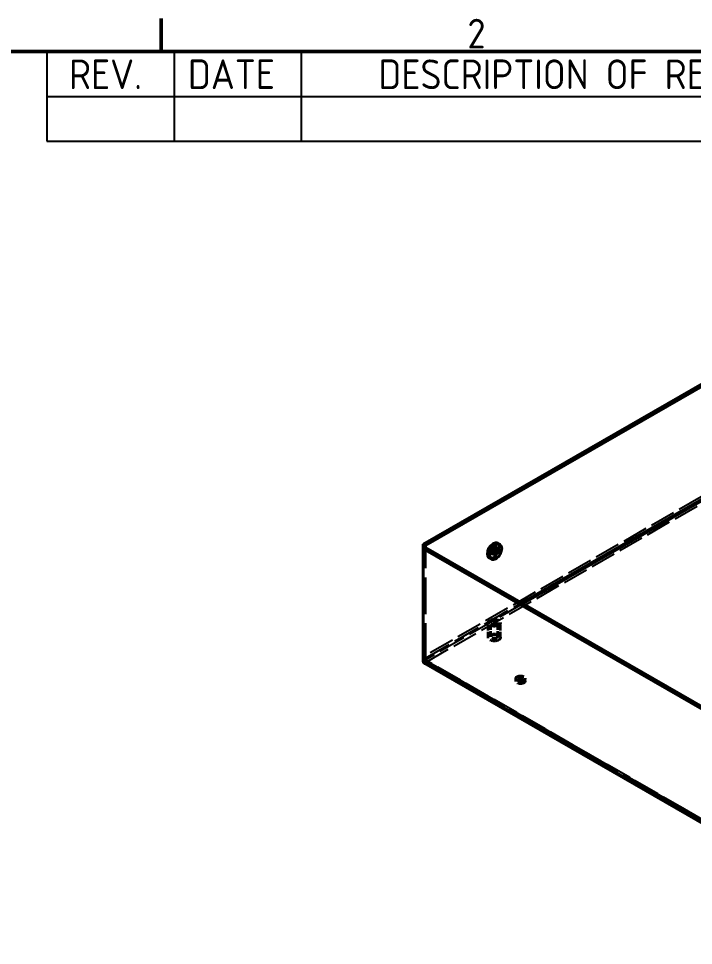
# Model space of a CAD drawing. Header units: millimetres. Extents: x 0 to 1188, y 0 to 840.
# Drawn here: x 857.3 to 1016.6, y 609.1 to 827.8 of the extents above; entities that cross this region are included whole.
import ezdxf

# ---------------------------------------------------------------- set-up
doc = ezdxf.new("R2010")
doc.units = ezdxf.units.MM
doc.header["$LTSCALE"] = 2
doc.linetypes.add('DASHED', pattern=[0.2067, 0.1654, -0.0413])
doc.layers.get('0').update_dxf_attribs({"color": 3, "lineweight": 25})
for name, color, linetype, lineweight in [('가려진 것(ISO)', 2, 'DASHED', 35), ('가려진 좁은 것(ISO)', 2, 'DASHED', 25), ('가시적인 것(ISO)', 3, 'Continuous', 40), ('가시적인 좁은 것(ISO)', 3, 'Continuous', 35), ('경계(ISO)', 7, 'Continuous', 50), ('기호(ISO)', 5, 'Continuous', 25)]:
    doc.layers.add(name, color=color, linetype=linetype, lineweight=lineweight)
doc.styles.add('문자 텍스트_PSTEK_POSCO', font='isocp.shx')

# ---------------------------------------------------------------- blocks, each defined once
blk = doc.blocks.new('경계 Default Border')
at = {"layer": '경계(ISO)'}
blk.add_line((445.5, 410), (445.5, 413.9), dxfattribs=at)
at = {"layer": '경계(ISO)', "flags": 128}
blk.add_lwpolyline([(10, 10), (10, 410), (584, 410), (584, 10), (10, 10)], dxfattribs=at)
at = {"layer": '경계(ISO)', "color": 2, "insert": (481.61, 410.37), "char_height": 3.5, "attachment_point": 7, "style": '문자 텍스트_PSTEK_POSCO'}
blk.add_mtext('2', dxfattribs=at)

msp = doc.modelspace()

# ---------------------------------------------------------------- linework, layer by layer
at = {"layer": '가려진 것(ISO)', "ltscale": 26.20545}
msp.add_line((953.32, 676.44), (953.32, 703.01), dxfattribs=at)
at = {"layer": '가려진 것(ISO)', "ltscale": 0.714161}
for p, q in [((969.946, 703.245), (969.416, 703.55)), ((969.79, 702.972), (970.32, 702.667)), ((968.824, 701.295), (968.293, 701.6)), ((968.981, 701.567), (969.511, 701.262)), ((953.298, 676.451), (953.298, 675.838)), ((953.497, 675.724), (953.497, 676.337)), ((974.624, 671.461), (974.624, 672.074)), ((976.874, 671.461), (976.874, 672.074))]:
    msp.add_line(p, q, dxfattribs=at)
at = {"layer": '가려진 것(ISO)', "ltscale": 4.04738}
for p, q in [((968.087, 681.745), (968.087, 685.22)), ((971.037, 681.745), (971.037, 685.22))]:
    msp.add_line(p, q, dxfattribs=at)
at = {"layer": '가려진 것(ISO)', "ltscale": 3.809293}
for p, q in [((968.751, 681.949), (968.751, 685.22)), ((970.372, 681.949), (970.372, 685.22))]:
    msp.add_line(p, q, dxfattribs=at)
at = {"layer": '가려진 것(ISO)', "ltscale": 0.266872}
for p, q in [((953.497, 676.566), (953.298, 676.451)), ((953.298, 676.451), (953.497, 676.337)), ((953.298, 675.838), (953.497, 675.952)), ((953.497, 675.724), (953.298, 675.838))]:
    msp.add_line(p, q, dxfattribs=at)
at = {"layer": '가려진 것(ISO)', "ltscale": 25.337482}
msp.add_line((1034.844, 629.408), (953.372, 676.325), dxfattribs=at)
at = {"layer": '가려진 것(ISO)', "ltscale": 0.265841}
msp.add_line((953.497, 676.566), (953.497, 676.337), dxfattribs=at)
at = {"layer": '가려진 것(ISO)', "ltscale": 6.731654}
for centre, major_axis, ratio in [((968.855, 702.575), (-0.561, -0.975), 0.5780931), ((969.385, 702.27), (-0.561, -0.975), 0.5780931), ((975.749, 672.074), (-1.125, 0), 0.5758617), ((975.749, 671.461), (-1.125, 0), 0.5758617)]:
    msp.add_ellipse(centre, major_axis=major_axis, ratio=ratio, dxfattribs=at)
at = {"layer": '가려진 것(ISO)', "ltscale": 5.983681}
msp.add_ellipse((969.385, 702.27), major_axis=(0.998, 1.733), ratio=0.5780931, start_param=3.1415927, end_param=6.2831853, dxfattribs=at)
at = {"layer": '가려진 것(ISO)', "ltscale": 3.523398}
msp.add_ellipse((969.385, 702.27), major_axis=(0.404, 0.702), ratio=0.5780931, start_param=5.5715633, end_param=10.1364, dxfattribs=at)
at = {"layer": '가려진 것(ISO)', "ltscale": 8.825976}
for centre in [(969.562, 685.22), (969.562, 681.745)]:
    msp.add_ellipse(centre, major_axis=(-1.475, 0), ratio=0.5758617, dxfattribs=at)
at = {"layer": '가려진 것(ISO)', "ltscale": 4.849754}
for centre, major_axis in [((969.562, 685.22), (-0.81, 0)), ((969.562, 681.949), (-0.811, 0))]:
    msp.add_ellipse(centre, major_axis=major_axis, ratio=0.5758617, dxfattribs=at)
at = {"layer": '가려진 것(ISO)', "ltscale": 1.495845}
msp.add_ellipse((953.497, 676.77), major_axis=(0.499, -0.867), ratio=0.5780931, start_param=3.9289245, end_param=5.4997209, dxfattribs=at)
at = {"layer": '가려진 것(ISO)', "ltscale": 0.373886}
for centre, major_axis, start_param, end_param in [((953.497, 676.77), (-0.125, 0.217), 0.7873319, 2.3581282), ((953.497, 676.542), (-0.125, -0.217), 5.4958534, 7.0666498)]:
    msp.add_ellipse(centre, major_axis=major_axis, ratio=0.5780931, start_param=start_param, end_param=end_param, dxfattribs=at)
at = {"layer": '가려진 것(ISO)', "ltscale": 0.746031}
msp.add_ellipse((953.497, 676.542), major_axis=(-0.499, -0.867), ratio=0.5780931, start_param=0, end_param=0.7834645, dxfattribs=at)
at = {"layer": '가려진 좁은 것(ISO)', "ltscale": 18.208656}
for p, q in [((1037.953, 726.22), (952.79, 677.177)), ((953.497, 675.952), (1038.66, 724.995))]:
    msp.add_line(p, q, dxfattribs=at)
at = {"layer": '가려진 좁은 것(ISO)', "ltscale": 19.409534}
msp.add_line((953.32, 676.872), (976.015, 689.941), dxfattribs=at)
at = {"layer": '가려진 좁은 것(ISO)', "ltscale": 19.561304}
msp.add_line((976.369, 689.737), (953.497, 676.566), dxfattribs=at)
at = {"layer": '가려진 좁은 것(ISO)', "ltscale": 0.714161}
for p, q in [((952.79, 677.177), (953.32, 676.872)), ((953.32, 676.44), (952.79, 676.134))]:
    msp.add_line(p, q, dxfattribs=at)
at = {"layer": '가려진 좁은 것(ISO)', "ltscale": 18.58082}
for p, q in [((1034.792, 629.523), (953.32, 676.44)), ((953.497, 676.337), (1034.969, 629.42)), ((1034.969, 628.807), (953.497, 675.724))]:
    msp.add_line(p, q, dxfattribs=at)
at = {"layer": '가시적인 것(ISO)'}
for p, q in [((1037.953, 752.79), (952.79, 703.747)), ((1038.483, 752.484), (953.32, 703.442)), ((953.32, 703.442), (952.79, 703.747)), ((952.79, 703.747), (952.79, 702.705)), ((953.32, 703.01), (952.79, 702.705)), ((952.79, 676.134), (952.79, 702.705)), ((952.79, 702.705), (1034.262, 655.788)), ((953.32, 703.01), (953.32, 703.442)), ((953.32, 703.01), (1034.792, 656.093)), ((970.383, 704.003), (970.913, 703.697)), ((968.387, 700.536), (968.917, 700.231)), ((1034.47, 628.758), (952.998, 675.675))]:
    msp.add_line(p, q, dxfattribs=at)
for centre, major_axis, start_param, end_param in [((969.385, 702.27), (-0.998, -1.733), 3.1415927, 6.2831853), ((969.385, 702.27), (0.404, 0.702), 3.8532147, 5.5715633), ((953.497, 676.542), (-0.499, -0.867), 5.4958534, 6.2831853)]:
    msp.add_ellipse(centre, major_axis=major_axis, ratio=0.5780931, start_param=start_param, end_param=end_param, dxfattribs=at)
for major_axis in [(-0.998, -1.733), (-0.404, -0.702)]:
    msp.add_ellipse((969.915, 701.964), major_axis=major_axis, ratio=0.5780931, dxfattribs=at)
at = {"layer": '가시적인 좁은 것(ISO)'}
for p, q in [((976.015, 689.941), (1028.222, 720.005)), ((1028.191, 719.579), (976.369, 689.737)), ((952.79, 676.134), (1034.262, 629.218))]:
    msp.add_line(p, q, dxfattribs=at)
at = {"layer": '기호(ISO)'}
for p, q in [((864, 820), (1168, 820)), ((864, 820), (864, 809.44)), ((894, 820), (894, 809.44)), ((924, 820), (924, 809.44)), ((864, 809.44), (1168, 809.44)), ((864, 809.44), (864, 798.88)), ((894, 809.44), (894, 798.88)), ((924, 809.44), (924, 798.88)), ((864, 798.88), (1168, 798.88))]:
    msp.add_line(p, q, dxfattribs=at)

# ---------------------------------------------------------------- block references
at = {"xscale": 2, "yscale": 2, "zscale": 2}
msp.add_blockref('경계 Default Border', (0, 0), dxfattribs=at)

# ---------------------------------------------------------------- texts
at = {"layer": '기호(ISO)', "color": 2, "char_height": 7, "attachment_point": 7, "style": '문자 텍스트_PSTEK_POSCO'}
for s, insert in [('REV.', (869.228, 811.145)), ('DATE', (897.28, 811.145)), ('DESCRIPTION OF REVISION', (942.22, 811.145))]:
    msp.add_mtext(s, dxfattribs=dict(at, insert=insert))

doc.saveas('drawing.dxf')
